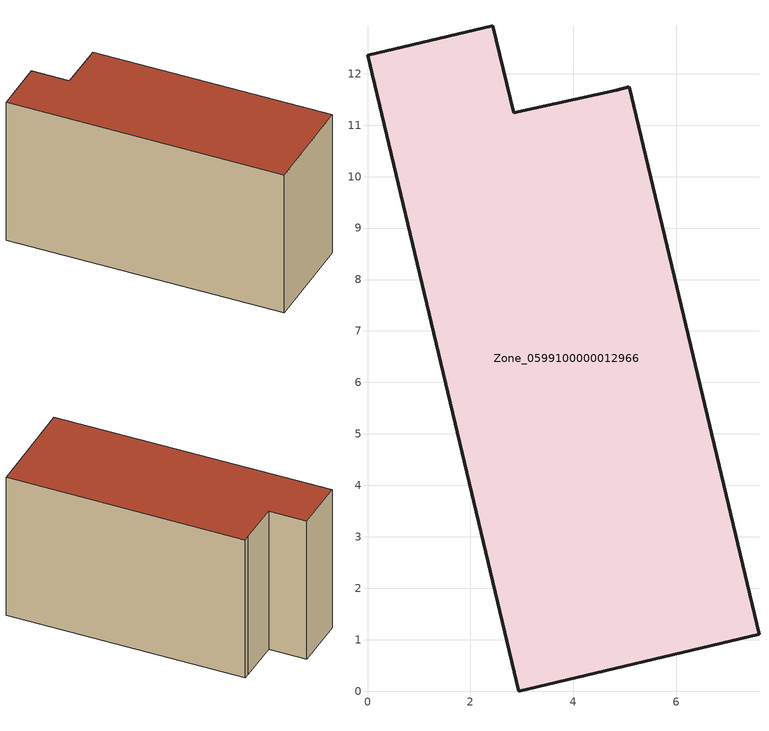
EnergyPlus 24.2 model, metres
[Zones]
Zone_0599100000012966
 floor ground (C_G): 2.94,0 0,12.36 2.44,12.93 2.84,11.24 4.84,11.68 5.09,11.75 7.61,1.11 z0
 wall outside (C_F): 0,12.36 2.94,0 7.61,1.11 5.09,11.75 4.84,11.68 2.84,11.24 2.44,12.93 0,12.36 z0:6.99
 roof outside (C_R): 5.09,11.75 4.84,11.68 2.84,11.24 2.44,12.93 0,12.36 2.94,0 7.61,1.11 z6.99
[BUILDING]
Pand.0599100000012966: North Axis=0; Terrain=City; Loads Convergence Tolerance Value=0.04; Temperature Convergence Tolerance Value=0.4; Solar Distribution=FullExterior; Maximum Number of Warmup Days=25; Minimum Number of Warmup Days=1
[Site:Location]
Rotterdam.The.Hague.AP_ZH_NLD Design_Conditions: Latitude=51.96; Longitude=4.45; Time Zone=1; Elevation=-4.5
[SITE:GROUNDTEMPERATURE:BUILDINGSURFACE]
18, 18, 18, 18, 18, 18, 18, 18, 18, 18, 18, 18
[MATERIAL] Thermal Absorptance=0.9; Solar Absorptance=0.7; Visible Absorptance=0.7
Name | Roughness | Thickness | Conductivity | Density | Specific Heat
G.TI.1992-2005 | MediumSmooth | 0.15 | 0.06 | 540 | 1210
F.TI.1992-2005 | Rough | 0.3 | 0.12 | 1920 | 840
R.TI.1992-2005 | MediumRough | 0.2 | 0.08 | 1500 | 1000
[CONSTRUCTION]
C_G: G.TI.1992-2005
C_F: F.TI.1992-2005
C_R: R.TI.1992-2005
[ZONE]
Zone_0599100000012966: Type=1; Multiplier=1; Ceiling Height=Autocalculate; Volume=Autocalculate; Floor Area=autocalculate; Part of Total Floor Area=Yes
[ZONEINFILTRATION:DESIGNFLOWRATE]
Infil_Zone_0599100000012966: Zone or ZoneList or Space or SpaceList=Zone_0599100000012966; Schedule=AlwaysOn; Design Flow Rate Calculation Method=Flow/Area; Flow Rate per Floor Area=0.0015; Constant Term Coefficient=1; Temperature Term Coefficient=0; Velocity Term Coefficient=0; Velocity Squared Term Coefficient=0
[HVACTEMPLATE:ZONE:IDEALLOADSAIRSYSTEM]
Zone_0599100000012966: Maximum Heating Supply Air Temperature=50; Minimum Cooling Supply Air Temperature=13; Maximum Heating Supply Air Humidity Ratio=0.0156; Minimum Cooling Supply Air Humidity Ratio=0.0077; Heating Limit=NoLimit; Cooling Limit=NoLimit; Dehumidification Control Type=ConstantSensibleHeatRatio; Cooling Sensible Heat Ratio=0.7; Dehumidification Setpoint=60; Humidification Control Type=None; Humidification Setpoint=30; Outdoor Air Method=None; Outdoor Air Flow Rate per Person=0.00944; Outdoor Air Flow Rate per Zone Floor Area=0; Outdoor Air Flow Rate per Zone=0; Demand Controlled Ventilation Type=None; Outdoor Air Economizer Type=NoEconomizer; Heat Recovery Type=None; Sensible Heat Recovery Effectiveness=0.7; Latent Heat Recovery Effectiveness=0.65
[ZONECONTROL:THERMOSTAT]
ThermostatControl_Zone_0599100000012966: Zone or ZoneList=Zone_0599100000012966; Control Type Schedule=DualSetpointControlType; Control 1=Thermostat_Zone_0599100000012966; Temperature Difference Between Cutout And Setpoint=0
[THERMOSTATSETPOINT:DUALSETPOINT]
Thermostat_Zone_0599100000012966: Heating Setpoint Temperature Schedule=HeatingSetpoint_Zone_0599100000012966; Cooling Setpoint Temperature Schedule=CoolingSetpoint_Zone_0599100000012966
[SCHEDULE:COMPACT]
HeatingSetpoint_Zone_0599100000012966: Through: 12/31, For: AllDays, Until: 24:00, 21
CoolingSetpoint_Zone_0599100000012966: Through: 12/31, For: AllDays, Until: 24:00, 24
DualSetpointControlType: Through: 12/31, For: AllDays, Until: 24:00, 4
AlwaysOn: Through: 12/31, For: AllDays, Until: 24:00, 1
